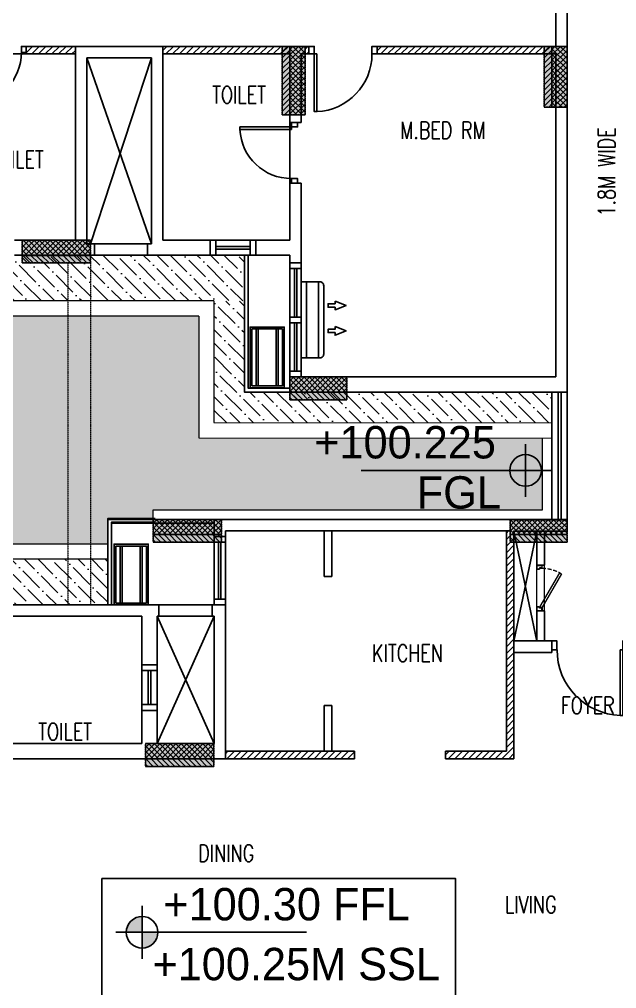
# Model space of a CAD drawing. Header units: millimetres. Extents: x 7964926 to 16080295, y -6277184 to -2986664.
# Drawn here: x 8067249 to 8075113, y -3132235 to -3119480 of the extents above; entities that cross this region are included whole.
import ezdxf

# ---------------------------------------------------------------- set-up
doc = ezdxf.new("R2010")
doc.units = ezdxf.units.MM
doc.header["$LTSCALE"] = 2000
doc.header["$MEASUREMENT"] = 0
for name, pattern in [('ACAD_ISO04W100', [30, 24, -3, 0, -3]), ('DASHED2', [0.375, 0.25, -0.125]), ('HIDDEN', [0.375, 0.25, -0.125])]:
    doc.linetypes.add(name, pattern=pattern)
for name, color, linetype in [('a-ac ledge', 8, 'Continuous'), ('a-AC units', 7, 'Continuous'), ('a-col', 8, 'DASHED2'), ('a-cutout', 8, 'Continuous'), ('a-door', 8, 'Continuous'), ('a-ele 1', 8, 'Continuous'), ('a-hat col', 252, 'Continuous'), ('a-hatch con 1', 253, 'Continuous'), ('a-hatch wall', 8, 'Continuous'), ('a-text m', 8, 'Continuous'), ('a-tile drop', 1, 'Continuous'), ('a-wall', 8, 'Continuous'), ('a-window', 8, 'Continuous'), ('L - block columns', 20, 'ACAD_ISO04W100'), ('L-FL', 7, 'Continuous')]:
    doc.layers.add(name, color=color, linetype=linetype)
for name, color, linetype, lineweight in [('a-shaft door', 1, 'Continuous', 5), ('L - paving', 9, 'Continuous', 5), ('L-ELE 1', 24, 'Continuous', 20), ('L-ELE 2', 30, 'Continuous', 15), ('L-SHRUBS', 96, 'Continuous', 18), ('STR-Column', 250, 'Continuous', 15), ('STR-Column Hatch', 250, 'Continuous', 15), ('STR-Podium Beam', 8, 'Continuous', 15)]:
    doc.layers.add(name, color=color, linetype=linetype, lineweight=lineweight)
doc.styles.add('a-100 txt m', font='romans.shx', dxfattribs={"width": 0.75, "height": 300})
doc.styles.add('Century Gothic', font='GOTHIC.TTF')
doc.styles.get("Standard").update_dxf_attribs({"font": 'romans.shx', "width": 0.75})
pattern_1 = [(45, (1424320.437, 166168.526), (-44.1941738, 44.1941738), [])]
pattern_2 = [(45, (5559526.44, -3617673.786), (-35.3553391, 35.3553391), []), (135, (5559526.44, -3617673.786), (-35.3553391, -35.3553391), [])]
pattern_3 = [(45, (5562976.44, -3617673.786), (-35.3553391, 35.3553391), []), (135, (5562976.44, -3617673.786), (-35.3553391, -35.3553391), [])]
pattern_4 = [(315, (7572072.237, -617725.35), (35.3553391, 35.3553391), []), (45, (7572072.237, -617725.35), (-35.3553391, 35.3553391), [])]
pattern_5 = [(315, (7570347.237, -611100.35), (35.3553391, 35.3553391), []), (45, (7570347.237, -611100.35), (-35.3553391, 35.3553391), [])]
pattern_6 = [(315, (7573972.237, -612900.35), (35.3553391, 35.3553391), []), (45, (7573972.237, -612900.35), (-35.3553391, 35.3553391), [])]
pattern_7 = [(315, (7572172.237, -614775.35), (35.3553391, 35.3553391), []), (45, (7572172.237, -614775.35), (-35.3553391, 35.3553391), [])]
pattern_8 = [(315, (7576622.237, -614775.35), (35.3553391, 35.3553391), []), (45, (7576622.237, -614775.35), (-35.3553391, 35.3553391), [])]
pattern_9 = [(315, (7680202.186, -631837.335), (35.3553391, 35.3553391), [])]
pattern_10 = [(315, (7680302.187, -628887.335), (35.3553391, 35.3553391), [])]
pattern_11 = [(315, (7684752.187, -628887.335), (35.3553391, 35.3553391), [])]
pattern_12 = [(315, (7682102.187, -627012.335), (35.3553391, 35.3553391), [])]
pattern_13 = [(315, (7678477.187, -625212.335), (35.3553391, 35.3553391), [])]
pattern_14 = [(45, (5573338.427, -3509543.836), (-35.3553391, 35.3553391), [])]
pattern_15 = [(45, (5576788.427, -3509543.836), (-35.3553391, 35.3553391), [])]

# ---------------------------------------------------------------- blocks, each defined once
blk = doc.blocks.new('basement - column')
at = {"layer": 'a-hat col'}
h = blk.add_hatch(color=256, dxfattribs=at)
h.dxf.hatch_style = 1
h.paths.add_polyline_path([(82925, -33774), (82625, -33774), (82625, -34674), (82925, -34674)])
h = blk.add_hatch(color=256, dxfattribs=at)
h.dxf.hatch_style = 1
h.paths.add_polyline_path([(86375, -33774), (86075, -33774), (86075, -34574), (86375, -34574)])
h = blk.add_hatch(color=256, dxfattribs=at)
h.dxf.hatch_style = 1
h.paths.add_polyline_path([(80100, -36324), (79200, -36324), (79200, -36624), (80100, -36624)])
h = blk.add_hatch(color=256, dxfattribs=at)
h.dxf.hatch_style = 1
h.paths.add_polyline_path([(83475, -38124), (82725, -38124), (82725, -38424), (83475, -38424)])
h = blk.add_hatch(color=256, dxfattribs=at)
h.dxf.hatch_style = 1
h.paths.add_polyline_path([(81825, -39999), (80925, -39999), (80925, -40299), (81825, -40299)])
h = blk.add_hatch(color=256, dxfattribs=at)
h.dxf.hatch_style = 1
h.paths.add_polyline_path([(86375, -39999), (85625, -39999), (85625, -40299), (86375, -40299)])
h = blk.add_hatch(color=256, dxfattribs=at)
h.dxf.hatch_style = 1
h.paths.add_polyline_path([(80825, -43249), (81725, -43249), (81725, -42949), (80825, -42949)])
at = {"layer": 'a-col', "linetype": 'DASHED2', "ltscale": 0.001}
for points in [[(82625, -34674), (82925, -34674), (82925, -33774), (82625, -33774)], [(86075, -34574), (86375, -34574), (86375, -33774), (86075, -33774)], [(79200, -36324), (79200, -36624), (80100, -36624), (80100, -36324)], [(82725, -38124), (82725, -38424), (83475, -38424), (83475, -38124)], [(80925, -39999), (80925, -40299), (81825, -40299), (81825, -39999)], [(85625, -39999), (85625, -40299), (86375, -40299), (86375, -39999)], [(80825, -43249), (81725, -43249), (81725, -42949), (80825, -42949)]]:
    blk.add_lwpolyline(points, close=True, dxfattribs=at)
blk = doc.blocks.new('*U162')
blk.add_line((1027, 0), (1027, 0))
for points in [[(0, 126), (73, 126), (73, 0), (0, 0)], [(1100, 0), (1027, 0), (1027, 126), (1100, 126)]]:
    blk.add_lwpolyline(points)
blk.add_lwpolyline([(110, 0), (110, -953), (73, -953), (73, 0)], close=True)
blk.add_arc((73, 0), 953, 272.2042, 0)
blk = doc.blocks.new('*U161')
blk.add_line((70, 0), (70, 0))
blk.add_lwpolyline([(795, 100), (795, 859), (830, 859), (830, 100)], close=True)
for points in [[(0, 100), (70, 100), (70, 0), (0, 0)], [(900, 0), (830, 0), (830, 100), (900, 100)]]:
    blk.add_lwpolyline(points)
blk.add_arc((830, 100), 760, 92.6396, 180)
blk = doc.blocks.new('*U160')
for points in [[(0, 80), (60, 80), (60, 0), (0, 0)], [(800, 80), (740, 80), (740, 0), (800, 0)]]:
    blk.add_lwpolyline(points)
blk.add_lwpolyline([(95, 0), (95, -679), (60, -679), (60, 0)], close=True)
blk.add_arc((57, 2), 683, 273.153, 359.7973)
blk = doc.blocks.new('AC ODU')
at = {"color": 8}
for p, q in [((420369, 284087), (421119, 284087)), ((420369, 284062), (421119, 284062)), ((420369, 283822), (421119, 283822)), ((420369, 283797), (421119, 283797))]:
    blk.add_line(p, q, dxfattribs=at)
for points in [[(420344, 284167), (421144, 284167), (421144, 283717), (420344, 283717)], [(420369, 284142), (421119, 284142), (421119, 283742), (420369, 283742)]]:
    blk.add_lwpolyline(points, close=True, dxfattribs=at)
blk = doc.blocks.new('AC IDU')
at = {"color": 8}
for p, q in [((419493, 283872), (419493, 284872)), ((419651, 283872), (419651, 284872))]:
    blk.add_line(p, q, dxfattribs=at)
blk.add_lwpolyline([(419423, 284872), (419668, 284872, -0.414214), (419718, 284822), (419718, 283922, -0.414214), (419668, 283872), (419423, 283872)], format="xyb", close=True, dxfattribs=at)
at = {"color": 252}
for points in [[(419867, 284460), (420012, 284516), (419867, 284573), (419867, 284539), (419776, 284539), (419776, 284494), (419867, 284494)], [(419867, 284126), (420012, 284183), (419867, 284239), (419867, 284205), (419776, 284205), (419776, 284160), (419867, 284160)]]:
    blk.add_lwpolyline(points, close=True, dxfattribs=at)
blk = doc.blocks.new('Shaft D-600')
at = {"layer": 'a-shaft door', "color": 252, "ltscale": 0.1}
for p, q in [((185920, -26068), (185920, -26038)), ((186520, -26068), (186520, -26038)), ((186520, -26068), (186520, -26038))]:
    blk.add_line(p, q, dxfattribs=at)
blk.add_lwpolyline([(186409, -25812), (185962, -26070), (185976, -26094), (186422, -25836), (186409, -25812)], dxfattribs=at)
at = {"layer": 'a-shaft door', "color": 252}
for points in [[(185920, -26138), (185974, -26138), (185974, -26100), (185958, -26100), (185958, -26068), (185920, -26068), (185920, -26068), (185920, -26068)], [(185922, -26136), (185922, -26070), (185922, -26070), (185922, -26070), (185956, -26070), (185956, -26102), (185972, -26102), (185972, -26136)], [(186520, -26138), (186467, -26138), (186467, -26100), (186483, -26100), (186483, -26068), (186520, -26068), (186520, -26068), (186520, -26068)], [(186519, -26136), (186519, -26070), (186519, -26070), (186519, -26070), (186485, -26070), (186485, -26102), (186469, -26102), (186469, -26136)]]:
    blk.add_lwpolyline(points, close=True, dxfattribs=at)
at = {"layer": 'a-shaft door', "color": 252, "linetype": 'HIDDEN', "ltscale": 0.1}
blk.add_arc((185951, -26083), 532, 1.566, 27.6813, dxfattribs=at)
blk = doc.blocks.new('2.5BHK-STAIR CORE')
at = {"layer": 'a-cutout', "linetype": 'HIDDEN', "ltscale": 1000}
for p, q in [((-5550, -18450), (-5250, -17000)), ((-5550, -17000), (-5250, -18450))]:
    blk.add_line(p, q, dxfattribs=at)
at = {"layer": 'a-door'}
for p, q in [((-5250, -17450), (-5250, -17000)), ((-5150, -17450), (-5150, -17000)), ((-5150, -17450), (-5250, -17450)), ((-5250, -18450), (-5250, -18050)), ((-5150, -18050), (-5250, -18050)), ((-5150, -18450), (-5150, -18050))]:
    blk.add_line(p, q, dxfattribs=at)
at = {"layer": 'a-shaft door', "color": 8}
for p, q in [((-5250, -18050), (-5250, -17450)), ((-5150, -18050), (-5150, -17450))]:
    blk.add_line(p, q, dxfattribs=at)
at = {"layer": 'a-wall'}
for p, q in [((-5550, -16850), (-4850, -16850)), ((-4850, -16850), (-4850, -17000)), ((-4850, -17000), (-5550, -17000))]:
    blk.add_line(p, q, dxfattribs=at)
at = {"layer": 'a-window'}
for p, q in [((-5050, -15175), (-5050, -16850)), ((-4970, -15175), (-4970, -16850)), ((-4930, -15175), (-4930, -16850)), ((-4850, -15175), (-4850, -16850))]:
    blk.add_line(p, q, dxfattribs=at)
at = {"layer": 'a-shaft door', "linetype": 'Continuous', "xscale": -1, "rotation": 270}
blk.add_blockref('Shaft D-600', (20888, -203970), dxfattribs=at)
blk = doc.blocks.new('block 2')
at = {"layer": 'a-hatch wall'}
h = blk.add_hatch(dxfattribs=at)
h.set_pattern_fill('ANSI31', color=256, scale=500)
h.set_pattern_definition(pattern_1)
h.paths.add_polyline_path([(8145569, -2883180), (8144919, -2883180), (8144919, -2883280), (8145569, -2883280)])
h = blk.add_hatch(dxfattribs=at)
h.set_pattern_fill('ANSI31', color=256, scale=500)
h.set_pattern_definition(pattern_1)
h.paths.add_polyline_path([(8148394, -2883180), (8146719, -2883180), (8146719, -2883280), (8148394, -2883280)])
h = blk.add_hatch(dxfattribs=at)
h.set_pattern_fill('ANSI31', color=256, scale=500)
h.set_pattern_definition(pattern_1)
h.paths.add_polyline_path([(8148644, -2883180), (8148594, -2883180), (8148594, -2883280), (8148644, -2883280)])
h = blk.add_hatch(dxfattribs=at)
h.set_pattern_fill('ANSI31', color=256, scale=500)
h.set_pattern_definition(pattern_1)
h.paths.add_polyline_path([(8151844, -2883180), (8149544, -2883180), (8149544, -2883280), (8151844, -2883280)])
h = blk.add_hatch(dxfattribs=at)
h.set_pattern_fill('ANSI31', color=256, scale=500)
h.set_pattern_definition(pattern_1)
h.paths.add_polyline_path([(8151344, -2891005), (8151344, -2889605), (8151294, -2889605), (8151294, -2889555), (8151244, -2889555), (8151244, -2892455), (8150644, -2892455), (8150444, -2892455), (8150444, -2892555), (8151344, -2892555)])
h = blk.add_hatch(dxfattribs=at)
h.set_pattern_fill('ANSI31', color=256, scale=500)
h.set_pattern_definition(pattern_1)
h.paths.add_polyline_path([(8149244, -2892455), (8147544, -2892455), (8147544, -2892555), (8149244, -2892555)])
at = {"layer": 'a-ac ledge'}
for p, q in [((8147394, -2889405), (8145994, -2889405)), ((8145994, -2889405), (8145994, -2890530)), ((8147394, -2889455), (8146044, -2889455)), ((8146044, -2889455), (8146044, -2890530))]:
    blk.add_line(p, q, dxfattribs=at)
for points in [[(8148394, -2887730), (8147794, -2887730), (8147794, -2885930)], [(8148394, -2887680), (8147844, -2887680), (8147844, -2885930)]]:
    blk.add_lwpolyline(points, dxfattribs=at)
at = {"layer": 'a-cutout', "linetype": 'HIDDEN', "ltscale": 1000}
for p, q in [((8145719, -2883330), (8146569, -2885780)), ((8145769, -2885780), (8146569, -2883330)), ((8147394, -2890680), (8146644, -2892355)), ((8147394, -2892355), (8146644, -2890680))]:
    blk.add_line(p, q, dxfattribs=at)
at = {"layer": 'a-door'}
for p, q in [((8147369, -2890530), (8146669, -2890530)), ((8147369, -2890680), (8146669, -2890680))]:
    blk.add_line(p, q, dxfattribs=at)
at = {"layer": 'a-ele 1'}
for p, q in [((8146519, -2885780), (8145819, -2885780)), ((8146519, -2885930), (8145819, -2885930)), ((8148844, -2889555), (8148844, -2890155)), ((8148944, -2889555), (8148944, -2890155)), ((8148944, -2890155), (8148844, -2890155)), ((8148944, -2891855), (8148844, -2891855)), ((8148844, -2891855), (8148844, -2892455)), ((8148944, -2891855), (8148944, -2892455))]:
    blk.add_line(p, q, dxfattribs=at)
at = {"layer": 'a-tile drop', "color": 8}
for p, q in [((8144919, -2883280), (8144119, -2883280)), ((8148394, -2884980), (8148394, -2884180))]:
    blk.add_line(p, q, dxfattribs=at)
at = {"layer": 'a-wall'}
for p, q in [((8151894, -2881330), (8151894, -2883180)), ((8152044, -2881330), (8152044, -2887730)), ((8144919, -2883180), (8144919, -2883280)), ((8148644, -2883180), (8144919, -2883180)), ((8145569, -2883180), (8145569, -2885730)), ((8146719, -2883180), (8146719, -2885730)), ((8148644, -2883180), (8148644, -2883280)), ((8149544, -2883180), (8149544, -2883280)), ((8151894, -2883180), (8149544, -2883180)), ((8145569, -2883280), (8144919, -2883280)), ((8148394, -2883280), (8146719, -2883280)), ((8148394, -2883280), (8148394, -2884180)), ((8148544, -2883280), (8148544, -2884180)), ((8148644, -2883280), (8148544, -2883280)), ((8151894, -2883280), (8149544, -2883280)), ((8151894, -2883280), (8151894, -2887530)), ((8145719, -2883330), (8145719, -2885780)), ((8146569, -2883330), (8145719, -2883330)), ((8146569, -2883330), (8146569, -2885780)), ((8148544, -2884180), (8148394, -2884180)), ((8148394, -2884980), (8148394, -2885730)), ((8148544, -2884980), (8148394, -2884980)), ((8148544, -2884980), (8148544, -2886030)), ((8145569, -2885730), (8144769, -2885730)), ((8147344, -2885730), (8146719, -2885730)), ((8147344, -2885930), (8147344, -2885730)), ((8148394, -2885730), (8147944, -2885730)), ((8147944, -2885930), (8147944, -2885730)), ((8145719, -2885780), (8145819, -2885780)), ((8145819, -2885780), (8145819, -2885930)), ((8146519, -2885930), (8146519, -2885780)), ((8146519, -2885780), (8146569, -2885780)), ((8145819, -2885930), (8144769, -2885930)), ((8147344, -2885930), (8146519, -2885930)), ((8148394, -2885930), (8147944, -2885930)), ((8148394, -2885930), (8148394, -2886030)), ((8148544, -2886030), (8148394, -2886030)), ((8148394, -2887530), (8148394, -2887730)), ((8151894, -2887530), (8148394, -2887530)), ((8152044, -2887730), (8148394, -2887730)), ((8147394, -2889405), (8147394, -2889630)), ((8151344, -2889405), (8147394, -2889405)), ((8151294, -2889555), (8147544, -2889555)), ((8147544, -2889555), (8147544, -2889555)), ((8147544, -2889630), (8147544, -2889555)), ((8151244, -2889555), (8151244, -2892455)), ((8151344, -2889555), (8151344, -2891005)), ((8147394, -2889630), (8147544, -2889630)), ((8140394, -2890530), (8146669, -2890530)), ((8146669, -2890530), (8146669, -2890680)), ((8147544, -2890530), (8147369, -2890530)), ((8147369, -2890530), (8147369, -2890680)), ((8147544, -2890530), (8147544, -2892555)), ((8140544, -2890680), (8146444, -2890680)), ((8146444, -2890680), (8146444, -2891318)), ((8146644, -2890680), (8146644, -2891318)), ((8146644, -2890680), (8146644, -2890680)), ((8146669, -2890680), (8146644, -2890680)), ((8147369, -2890680), (8147394, -2890680)), ((8147394, -2890680), (8147394, -2892355)), ((8151844, -2891005), (8151344, -2891005)), ((8151344, -2891005), (8151344, -2892555)), ((8151844, -2891005), (8151844, -2891155)), ((8151844, -2891155), (8151344, -2891155)), ((8146444, -2891318), (8146644, -2891318)), ((8146444, -2891918), (8146444, -2892355)), ((8146444, -2891918), (8146644, -2891918)), ((8146644, -2891918), (8146644, -2892355)), ((8143994, -2892355), (8146444, -2892355)), ((8146644, -2892355), (8147394, -2892355)), ((8149244, -2892455), (8147544, -2892455)), ((8149244, -2892455), (8149244, -2892555)), ((8151244, -2892455), (8150444, -2892455)), ((8150444, -2892455), (8150444, -2892555)), ((8149244, -2892555), (8144669, -2892555)), ((8151344, -2892555), (8150444, -2892555))]:
    blk.add_line(p, q, dxfattribs=at)
at = {"layer": 'a-window'}
for p, q in [((8147344, -2885730), (8147944, -2885730)), ((8147419, -2885930), (8147419, -2885730)), ((8147869, -2885930), (8147869, -2885730)), ((8147419, -2885813), (8147869, -2885813)), ((8147419, -2885848), (8147869, -2885848)), ((8147344, -2885930), (8147944, -2885930)), ((8148394, -2886105), (8148394, -2887455)), ((8148454, -2886105), (8148454, -2886743)), ((8148484, -2886105), (8148484, -2886743)), ((8148544, -2887455), (8148544, -2886105)), ((8148544, -2886743), (8148394, -2886743)), ((8148544, -2886818), (8148394, -2886818)), ((8148454, -2886818), (8148454, -2887455)), ((8148484, -2886818), (8148484, -2887455)), ((8147394, -2889630), (8147394, -2890530)), ((8147544, -2889630), (8147544, -2890530)), ((8147454, -2889705), (8147454, -2890455)), ((8147484, -2889705), (8147484, -2890455)), ((8146444, -2891918), (8146444, -2891318)), ((8146644, -2891918), (8146644, -2891318)), ((8146444, -2891393), (8146644, -2891393)), ((8146526, -2891843), (8146526, -2891393)), ((8146561, -2891843), (8146561, -2891393)), ((8146444, -2891843), (8146644, -2891843))]:
    blk.add_line(p, q, dxfattribs=at)
for points in [[(8148394, -2886030), (8148394, -2886105), (8148544, -2886105), (8148544, -2886030)], [(8148394, -2887530), (8148394, -2887455), (8148544, -2887455), (8148544, -2887530)], [(8147544, -2889630), (8147544, -2889705), (8147394, -2889705), (8147394, -2889630)], [(8147544, -2890505), (8147544, -2890455), (8147394, -2890455), (8147394, -2890505)]]:
    blk.add_lwpolyline(points, dxfattribs=at)
at = {"linetype": 'HIDDEN', "ltscale": 2000}
blk.add_blockref('2.5BHK-STAIR CORE', (8156894, -2872559), dxfattribs=at)
at = {"layer": 'a-AC units', "xscale": -1, "rotation": 180}
blk.add_blockref('AC IDU', (7729121, -2602408), dxfattribs=at)
at = {"layer": 'a-AC units', "rotation": 90}
for p in [(8432036, -3308018), (8430245, -3310875)]:
    blk.add_blockref('AC ODU', p, dxfattribs=at)
at = {"layer": 'a-door'}
blk.add_blockref('*U160', (8144119, -2883260), dxfattribs=at)
for name, p, rotation in [('*U161', (8149544, -2883180), 180), ('*U160', (8148414, -2884180), 270)]:
    blk.add_blockref(name, p, dxfattribs=dict(at, rotation=rotation))
at = {"layer": 'a-door', "extrusion": (0, 0, -1), "xscale": 0.9090909090908456, "yscale": 0.9090909090908456, "zscale": -0.9090909090908456, "rotation": 359.9999430927095}
blk.add_blockref('*U162', (-8152844, -2891120), dxfattribs=at)
blk = doc.blocks.new('finish lvl')
h = blk.add_hatch(color=256)
edge = h.paths.add_edge_path()
edge.add_ellipse((0.0378, 0.003), major_axis=(-0.0305, 0.0305), ratio=1, start_angle=-45, end_angle=45)
edge.add_line((-0.0053, 0.003), (0.0378, 0.003))
edge.add_line((0.0378, 0.003), (0.0378, 0.0461))
edge = h.paths.add_edge_path()
edge.add_ellipse((0.0378, 0.003), major_axis=(-0.0305, 0.0305), ratio=1, start_angle=135, end_angle=225)
edge.add_line((0.0809, 0.003), (0.0378, 0.003))
edge.add_line((0.0378, 0.003), (0.0378, -0.0401))
for p, q in [((0.0378, 0.0748), (0.0378, -0.0688)), ((-0.034, 0.003), (0.4857, 0.003))]:
    blk.add_line(p, q)
blk.add_ellipse((0.0378, 0.003), major_axis=(-0.0305, 0.0305), ratio=1, start_param=1.570796326794534, end_param=7.85398163397412)
at = {"layer": 'L-FL'}
for tag, p in [('%%P0.00', (0.1256, 0.0357)), ('FIN.LVL.', (0.1075, -0.103))]:
    blk.add_attdef(tag, p, '', height=0.08, dxfattribs=at)

msp = doc.modelspace()

# ---------------------------------------------------------------- hatches: boundary and pattern name
at = {"layer": 'L - paving'}
h = msp.add_hatch(dxfattribs=at)
h.set_pattern_fill('ANSI36', color=256, scale=1000, angle=90)
h.set_pattern_definition([(135, (-1704.11, 200), (-243.067956, 66.2912607), [312.5, -62.5, 0, -62.5])])
h.paths.add_polyline_path([(8070211.3, -3122585), (8066481.9, -3122585), (8066481.9, -3122585), (8065581.9, -3122585), (8063286.3, -3122585), (8063082, -3122585), (8062236.3, -3122585), (8062032.5, -3122585), (8061892, -3122585), (8061858.8, -3122585), (8061829.9, -3122585), (8061836.3, -3122585), (8061836.3, -3122885), (8061836.3, -3123185), (8070211.3, -3123185)])
h = msp.add_hatch(dxfattribs=at)
h.set_pattern_fill('ANSI36', color=256, scale=1000, angle=90)
h.set_pattern_definition([(135, (10750.13, -10004.16), (-243.067956, 66.2912607), [312.5, -62.5, 0, -62.5])])
h.paths.add_polyline_path([(8069811.3, -3124784.6), (8074241.4, -3124789.1), (8074262.5, -3124788.3), (8074261.3, -3124389.1), (8070211.3, -3124389.1), (8070211.3, -3123187.4), (8069811.3, -3123185)])
h = msp.add_hatch(dxfattribs=at)
h.set_pattern_fill('ANSI36', color=256, scale=1000, angle=90)
h.set_pattern_definition([(135, (0.13, -1e-05), (-243.067956, 66.2912607), [312.5, -62.5, 0, -62.5])])
h.paths.add_polyline_path([(8068411.3, -3126585), (8061836.3, -3126585), (8061836.3, -3127185), (8062511.3, -3127185), (8068411.3, -3127185)])
at = {"layer": 'L-SHRUBS'}
h = msp.add_hatch(dxfattribs=at)
h.set_pattern_fill('GRASS', color=256, scale=200)
h.paths.add_polyline_path([(8074136.1, -3125935), (8074137, -3124989), (8069611.3, -3124984.3), (8069611.3, -3123385), (8061986.3, -3123385), (8061986.3, -3126385), (8068411.3, -3126385), (8068411.3, -3126060), (8069011.1, -3126060), (8069011.1, -3125935)])
h.paths.add_polyline_path([(8065622.8, -3125386.7), (8064822.8, -3125386.7), (8064822.8, -3124586.7), (8065622.8, -3124586.7)], flags=16)
at = {"layer": 'STR-Column Hatch'}
h = msp.add_hatch(dxfattribs=at)
h.set_pattern_fill('ANSI31', color=250, scale=400)
h.set_pattern_definition(pattern_14)
h.paths.add_polyline_path([(8070711.1, -3120735), (8070811.1, -3120735), (8070811.1, -3119835), (8070711.1, -3119835)])
h = msp.add_hatch(dxfattribs=at)
h.set_pattern_fill('ANSI31', color=250, scale=400)
h.set_pattern_definition(pattern_14)
h.paths.add_polyline_path([(8070711.1, -3120735), (8070811.1, -3120735), (8070811.1, -3119835), (8070711.1, -3119835)])
h = msp.add_hatch(dxfattribs=at)
h.set_pattern_fill('ANSI37', color=250, scale=400)
h.set_pattern_definition(pattern_2)
h.paths.add_polyline_path([(8070811.1, -3120735), (8071011.1, -3120735), (8071011.1, -3119835), (8070811.1, -3119835)])
h = msp.add_hatch(dxfattribs=at)
h.set_pattern_fill('ANSI37', color=250, scale=400)
h.set_pattern_definition(pattern_2)
h.paths.add_polyline_path([(8070811.1, -3120735), (8071011.1, -3120735), (8071011.1, -3119835), (8070811.1, -3119835)])
h = msp.add_hatch(dxfattribs=at)
h.set_pattern_fill('ANSI37', color=250, scale=400)
h.set_pattern_definition(pattern_2)
h.paths.add_polyline_path([(8070811.1, -3120735), (8071011.1, -3120735), (8071011.1, -3119835), (8070811.1, -3119835)])
h = msp.add_hatch(dxfattribs=at)
h.set_pattern_fill('ANSI37', color=250, scale=400)
h.set_pattern_definition(pattern_2)
h.paths.add_polyline_path([(8070811.1, -3120735), (8071011.1, -3120735), (8071011.1, -3119835), (8070811.1, -3119835)])
h = msp.add_hatch(dxfattribs=at)
h.set_pattern_fill('ANSI31', color=250, scale=400)
h.set_pattern_definition(pattern_15)
h.paths.add_polyline_path([(8074161.1, -3120635), (8074261.1, -3120635), (8074261.1, -3119835), (8074161.1, -3119835)])
h = msp.add_hatch(dxfattribs=at)
h.set_pattern_fill('ANSI31', color=250, scale=400)
h.set_pattern_definition(pattern_15)
h.paths.add_polyline_path([(8074161.1, -3120635), (8074261.1, -3120635), (8074261.1, -3119835), (8074161.1, -3119835)])
h = msp.add_hatch(dxfattribs=at)
h.set_pattern_fill('ANSI37', color=250, scale=400)
h.set_pattern_definition(pattern_3)
h.paths.add_polyline_path([(8074261.1, -3120635), (8074461.1, -3120635), (8074461.1, -3119835), (8074261.1, -3119835)])
h = msp.add_hatch(dxfattribs=at)
h.set_pattern_fill('ANSI37', color=250, scale=400)
h.set_pattern_definition(pattern_3)
h.paths.add_polyline_path([(8074261.1, -3120635), (8074461.1, -3120635), (8074461.1, -3119835), (8074261.1, -3119835)])
h = msp.add_hatch(dxfattribs=at)
h.set_pattern_fill('ANSI37', color=250, scale=400)
h.set_pattern_definition(pattern_3)
h.paths.add_polyline_path([(8074261.1, -3120635), (8074461.1, -3120635), (8074461.1, -3119835), (8074261.1, -3119835)])
h = msp.add_hatch(dxfattribs=at)
h.set_pattern_fill('ANSI37', color=250, scale=400)
h.set_pattern_definition(pattern_3)
h.paths.add_polyline_path([(8074261.1, -3120635), (8074461.1, -3120635), (8074461.1, -3119835), (8074261.1, -3119835)])
h = msp.add_hatch(dxfattribs=at)
h.set_pattern_fill('ANSI37', color=250, scale=400, angle=-90)
h.set_pattern_definition(pattern_5)
h.paths.add_polyline_path([(8067286.1, -3122385), (8067286.1, -3122585), (8068186.1, -3122585), (8068186.1, -3122385)])
h = msp.add_hatch(dxfattribs=at)
h.set_pattern_fill('ANSI37', color=250, scale=400, angle=-90)
h.set_pattern_definition(pattern_5)
h.paths.add_polyline_path([(8067286.1, -3122385), (8067286.1, -3122585), (8068186.1, -3122585), (8068186.1, -3122385)])
h = msp.add_hatch(dxfattribs=at)
h.set_pattern_fill('ANSI37', color=250, scale=400, angle=-90)
h.set_pattern_definition(pattern_5)
h.paths.add_polyline_path([(8067286.1, -3122385), (8067286.1, -3122585), (8068186.1, -3122585), (8068186.1, -3122385)])
h = msp.add_hatch(dxfattribs=at)
h.set_pattern_fill('ANSI37', color=250, scale=400, angle=-90)
h.set_pattern_definition(pattern_5)
h.paths.add_polyline_path([(8067286.1, -3122385), (8067286.1, -3122585), (8068186.1, -3122585), (8068186.1, -3122385)])
h = msp.add_hatch(dxfattribs=at)
h.set_pattern_fill('ANSI31', color=250, scale=400, angle=-90)
h.set_pattern_definition(pattern_13)
h.paths.add_polyline_path([(8067286.1, -3122585), (8067286.1, -3122685), (8068186.1, -3122685), (8068186.1, -3122585)])
h = msp.add_hatch(dxfattribs=at)
h.set_pattern_fill('ANSI31', color=250, scale=400, angle=-90)
h.set_pattern_definition(pattern_13)
h.paths.add_polyline_path([(8067286.1, -3122585), (8067286.1, -3122685), (8068186.1, -3122685), (8068186.1, -3122585)])
h = msp.add_hatch(dxfattribs=at)
h.set_pattern_fill('ANSI37', color=250, scale=400, angle=-90)
h.set_pattern_definition(pattern_6)
h.paths.add_polyline_path([(8070811.1, -3124185), (8070811.1, -3124385), (8071561.1, -3124385), (8071561.1, -3124185)])
h = msp.add_hatch(dxfattribs=at)
h.set_pattern_fill('ANSI37', color=250, scale=400, angle=-90)
h.set_pattern_definition(pattern_6)
h.paths.add_polyline_path([(8070811.1, -3124185), (8070811.1, -3124385), (8071561.1, -3124385), (8071561.1, -3124185)])
h = msp.add_hatch(dxfattribs=at)
h.set_pattern_fill('ANSI37', color=250, scale=400, angle=-90)
h.set_pattern_definition(pattern_6)
h.paths.add_polyline_path([(8070811.1, -3124185), (8070811.1, -3124385), (8071561.1, -3124385), (8071561.1, -3124185)])
h = msp.add_hatch(dxfattribs=at)
h.set_pattern_fill('ANSI37', color=250, scale=400, angle=-90)
h.set_pattern_definition(pattern_6)
h.paths.add_polyline_path([(8070811.1, -3124185), (8070811.1, -3124385), (8071561.1, -3124385), (8071561.1, -3124185)])
h = msp.add_hatch(dxfattribs=at)
h.set_pattern_fill('ANSI31', color=250, scale=400, angle=-90)
h.set_pattern_definition(pattern_12)
h.paths.add_polyline_path([(8070811.1, -3124385), (8070811.1, -3124485), (8071561.1, -3124485), (8071561.1, -3124385)])
h = msp.add_hatch(dxfattribs=at)
h.set_pattern_fill('ANSI31', color=250, scale=400, angle=-90)
h.set_pattern_definition(pattern_12)
h.paths.add_polyline_path([(8070811.1, -3124385), (8070811.1, -3124485), (8071561.1, -3124485), (8071561.1, -3124385)])
h = msp.add_hatch(dxfattribs=at)
h.set_pattern_fill('ANSI37', color=250, scale=400, angle=-90)
h.set_pattern_definition(pattern_7)
h.paths.add_polyline_path([(8069011.1, -3126060), (8069011.1, -3126260), (8069911.1, -3126260), (8069911.1, -3126060)])
h = msp.add_hatch(dxfattribs=at)
h.set_pattern_fill('ANSI37', color=250, scale=400, angle=-90)
h.set_pattern_definition(pattern_7)
h.paths.add_polyline_path([(8069011.1, -3126060), (8069011.1, -3126260), (8069911.1, -3126260), (8069911.1, -3126060)])
h = msp.add_hatch(dxfattribs=at)
h.set_pattern_fill('ANSI37', color=250, scale=400, angle=-90)
h.set_pattern_definition(pattern_7)
h.paths.add_polyline_path([(8069011.1, -3126060), (8069011.1, -3126260), (8069911.1, -3126260), (8069911.1, -3126060)])
h = msp.add_hatch(dxfattribs=at)
h.set_pattern_fill('ANSI37', color=250, scale=400, angle=-90)
h.set_pattern_definition(pattern_7)
h.paths.add_polyline_path([(8069011.1, -3126060), (8069011.1, -3126260), (8069911.1, -3126260), (8069911.1, -3126060)])
h = msp.add_hatch(dxfattribs=at)
h.set_pattern_fill('ANSI37', color=250, scale=400, angle=-90)
h.set_pattern_definition(pattern_8)
h.paths.add_polyline_path([(8073711.1, -3126060), (8073711.1, -3126260), (8074461.1, -3126260), (8074461.1, -3126060)])
h = msp.add_hatch(dxfattribs=at)
h.set_pattern_fill('ANSI37', color=250, scale=400, angle=-90)
h.set_pattern_definition(pattern_8)
h.paths.add_polyline_path([(8073711.1, -3126060), (8073711.1, -3126260), (8074461.1, -3126260), (8074461.1, -3126060)])
h = msp.add_hatch(dxfattribs=at)
h.set_pattern_fill('ANSI37', color=250, scale=400, angle=-90)
h.set_pattern_definition(pattern_8)
h.paths.add_polyline_path([(8073711.1, -3126060), (8073711.1, -3126260), (8074461.1, -3126260), (8074461.1, -3126060)])
h = msp.add_hatch(dxfattribs=at)
h.set_pattern_fill('ANSI37', color=250, scale=400, angle=-90)
h.set_pattern_definition(pattern_8)
h.paths.add_polyline_path([(8073711.1, -3126060), (8073711.1, -3126260), (8074461.1, -3126260), (8074461.1, -3126060)])
h = msp.add_hatch(dxfattribs=at)
h.set_pattern_fill('ANSI31', color=250, scale=400, angle=-90)
h.set_pattern_definition(pattern_10)
h.paths.add_polyline_path([(8069011.1, -3126260), (8069011.1, -3126360), (8069911.1, -3126360), (8069911.1, -3126260)])
h = msp.add_hatch(dxfattribs=at)
h.set_pattern_fill('ANSI31', color=250, scale=400, angle=-90)
h.set_pattern_definition(pattern_10)
h.paths.add_polyline_path([(8069011.1, -3126260), (8069011.1, -3126360), (8069911.1, -3126360), (8069911.1, -3126260)])
h = msp.add_hatch(dxfattribs=at)
h.set_pattern_fill('ANSI31', color=250, scale=400, angle=-90)
h.set_pattern_definition(pattern_11)
h.paths.add_polyline_path([(8073711.1, -3126260), (8073711.1, -3126360), (8074461.1, -3126360), (8074461.1, -3126260)])
h = msp.add_hatch(dxfattribs=at)
h.set_pattern_fill('ANSI31', color=250, scale=400, angle=-90)
h.set_pattern_definition(pattern_11)
h.paths.add_polyline_path([(8073711.1, -3126260), (8073711.1, -3126360), (8074461.1, -3126360), (8074461.1, -3126260)])
h = msp.add_hatch(dxfattribs=at)
h.set_pattern_fill('ANSI37', color=250, scale=400, angle=-90)
h.set_pattern_definition(pattern_4)
h.paths.add_polyline_path([(8068911.1, -3129010), (8068911.1, -3129210), (8069811.1, -3129210), (8069811.1, -3129010)])
h = msp.add_hatch(dxfattribs=at)
h.set_pattern_fill('ANSI37', color=250, scale=400, angle=-90)
h.set_pattern_definition(pattern_4)
h.paths.add_polyline_path([(8068911.1, -3129010), (8068911.1, -3129210), (8069811.1, -3129210), (8069811.1, -3129010)])
h = msp.add_hatch(dxfattribs=at)
h.set_pattern_fill('ANSI37', color=250, scale=400, angle=-90)
h.set_pattern_definition(pattern_4)
h.paths.add_polyline_path([(8068911.1, -3129010), (8068911.1, -3129210), (8069811.1, -3129210), (8069811.1, -3129010)])
h = msp.add_hatch(dxfattribs=at)
h.set_pattern_fill('ANSI37', color=250, scale=400, angle=-90)
h.set_pattern_definition(pattern_4)
h.paths.add_polyline_path([(8068911.1, -3129010), (8068911.1, -3129210), (8069811.1, -3129210), (8069811.1, -3129010)])
h = msp.add_hatch(dxfattribs=at)
h.set_pattern_fill('ANSI31', color=250, scale=400, angle=-90)
h.set_pattern_definition(pattern_9)
h.paths.add_polyline_path([(8068911.1, -3129210), (8068911.1, -3129310), (8069811.1, -3129310), (8069811.1, -3129210)])
h = msp.add_hatch(dxfattribs=at)
h.set_pattern_fill('ANSI31', color=250, scale=400, angle=-90)
h.set_pattern_definition(pattern_9)
h.paths.add_polyline_path([(8068911.1, -3129210), (8068911.1, -3129310), (8069811.1, -3129310), (8069811.1, -3129210)])

# ---------------------------------------------------------------- linework, layer by layer
at = {"layer": 'a-hatch con 1'}
for points in [[(8068411.3, -3127173.2), (8068411.3, -3126048.2), (8069036.1, -3126048.2)], [(8068411.4, -3127185), (8068411.4, -3126060), (8069036.3, -3126060)], [(8068461.3, -3127173.2), (8068461.3, -3126098.2), (8069036.1, -3126098.2)], [(8068461.4, -3127185), (8068461.4, -3126110), (8069036.3, -3126110)]]:
    msp.add_lwpolyline(points, dxfattribs=at)
at = {"layer": 'L - block columns', "color": 8}
msp.add_lwpolyline([(8070211.3, -3123385), (8070211.3, -3124385), (8074261.3, -3124389.1)], dxfattribs=at)
at = {"layer": 'L-ELE 1'}
for p, q in [((8069811.3, -3123185), (8061636.3, -3123185)), ((8068411.3, -3126585), (8061636.3, -3126585))]:
    msp.add_line(p, q, dxfattribs=at)
msp.add_lwpolyline([(8069611.3, -3123385), (8069611.3, -3124984.3), (8074260.6, -3124989.1)], dxfattribs=at)
at = {"layer": 'L-ELE 2'}
for p, q in [((8069611.3, -3123385), (8061836.3, -3123385)), ((8068411.3, -3126385), (8061836.3, -3126385))]:
    msp.add_line(p, q, dxfattribs=at)
for points in [[(8069811.3, -3123185), (8069811.3, -3124784.6), (8074260.8, -3124789.1)], [(8069011.1, -3126060), (8069011.1, -3125935), (8074135.6, -3125935), (8074136.5, -3124989)]]:
    msp.add_lwpolyline(points, dxfattribs=at)
at = {"layer": 'L-FL', "color": 2, "ltscale": 0.5}
msp.add_lwpolyline([(8068336.6, -3130783.9), (8068336.6, -3132402.6), (8072989.9, -3132402.6), (8072989.9, -3130783.9)], close=True, dxfattribs=at)
at = {"layer": 'STR-Column', "color": 8}
for points in [[(8070711.1, -3120735), (8070811.1, -3120735), (8070811.1, -3119835), (8070711.1, -3119835)], [(8070711.1, -3120735), (8070811.1, -3120735), (8070811.1, -3119835), (8070711.1, -3119835)], [(8070811.1, -3120735), (8071011.1, -3120735), (8071011.1, -3119835), (8070811.1, -3119835)], [(8070811.1, -3120735), (8071011.1, -3120735), (8071011.1, -3119835), (8070811.1, -3119835)], [(8070811.1, -3120735), (8071011.1, -3120735), (8071011.1, -3119835), (8070811.1, -3119835)], [(8070811.1, -3120735), (8071011.1, -3120735), (8071011.1, -3119835), (8070811.1, -3119835)], [(8074161.1, -3120635), (8074261.1, -3120635), (8074261.1, -3119835), (8074161.1, -3119835)], [(8074161.1, -3120635), (8074261.1, -3120635), (8074261.1, -3119835), (8074161.1, -3119835)], [(8074261.1, -3120635), (8074461.1, -3120635), (8074461.1, -3119835), (8074261.1, -3119835)], [(8074261.1, -3120635), (8074461.1, -3120635), (8074461.1, -3119835), (8074261.1, -3119835)], [(8074261.1, -3120635), (8074461.1, -3120635), (8074461.1, -3119835), (8074261.1, -3119835)], [(8074261.1, -3120635), (8074461.1, -3120635), (8074461.1, -3119835), (8074261.1, -3119835)], [(8067286.1, -3122385), (8067286.1, -3122585), (8068186.1, -3122585), (8068186.1, -3122385)], [(8067286.1, -3122385), (8067286.1, -3122585), (8068186.1, -3122585), (8068186.1, -3122385)], [(8067286.1, -3122385), (8067286.1, -3122585), (8068186.1, -3122585), (8068186.1, -3122385)], [(8067286.1, -3122385), (8067286.1, -3122585), (8068186.1, -3122585), (8068186.1, -3122385)], [(8067286.1, -3122585), (8067286.1, -3122685), (8068186.1, -3122685), (8068186.1, -3122585)], [(8067286.1, -3122585), (8067286.1, -3122685), (8068186.1, -3122685), (8068186.1, -3122585)], [(8070811.1, -3124185), (8070811.1, -3124385), (8071561.1, -3124385), (8071561.1, -3124185)], [(8070811.1, -3124185), (8070811.1, -3124385), (8071561.1, -3124385), (8071561.1, -3124185)], [(8070811.1, -3124185), (8070811.1, -3124385), (8071561.1, -3124385), (8071561.1, -3124185)], [(8070811.1, -3124185), (8070811.1, -3124385), (8071561.1, -3124385), (8071561.1, -3124185)], [(8070811.1, -3124385), (8070811.1, -3124485), (8071561.1, -3124485), (8071561.1, -3124385)], [(8070811.1, -3124385), (8070811.1, -3124485), (8071561.1, -3124485), (8071561.1, -3124385)], [(8069011.1, -3126060), (8069011.1, -3126260), (8069911.1, -3126260), (8069911.1, -3126060)], [(8069011.1, -3126060), (8069011.1, -3126260), (8069911.1, -3126260), (8069911.1, -3126060)], [(8069011.1, -3126060), (8069011.1, -3126260), (8069911.1, -3126260), (8069911.1, -3126060)], [(8069011.1, -3126060), (8069011.1, -3126260), (8069911.1, -3126260), (8069911.1, -3126060)], [(8073711.1, -3126060), (8073711.1, -3126260), (8074461.1, -3126260), (8074461.1, -3126060)], [(8073711.1, -3126060), (8073711.1, -3126260), (8074461.1, -3126260), (8074461.1, -3126060)], [(8073711.1, -3126060), (8073711.1, -3126260), (8074461.1, -3126260), (8074461.1, -3126060)], [(8073711.1, -3126060), (8073711.1, -3126260), (8074461.1, -3126260), (8074461.1, -3126060)], [(8069011.1, -3126260), (8069011.1, -3126360), (8069911.1, -3126360), (8069911.1, -3126260)], [(8069011.1, -3126260), (8069011.1, -3126360), (8069911.1, -3126360), (8069911.1, -3126260)], [(8073711.1, -3126260), (8073711.1, -3126360), (8074461.1, -3126360), (8074461.1, -3126260)], [(8073711.1, -3126260), (8073711.1, -3126360), (8074461.1, -3126360), (8074461.1, -3126260)], [(8068911.1, -3129010), (8068911.1, -3129210), (8069811.1, -3129210), (8069811.1, -3129010)], [(8068911.1, -3129010), (8068911.1, -3129210), (8069811.1, -3129210), (8069811.1, -3129010)], [(8068911.1, -3129010), (8068911.1, -3129210), (8069811.1, -3129210), (8069811.1, -3129010)], [(8068911.1, -3129010), (8068911.1, -3129210), (8069811.1, -3129210), (8069811.1, -3129010)], [(8068911.1, -3129210), (8068911.1, -3129310), (8069811.1, -3129310), (8069811.1, -3129210)], [(8068911.1, -3129210), (8068911.1, -3129310), (8069811.1, -3129310), (8069811.1, -3129210)]]:
    msp.add_lwpolyline(points, close=True, dxfattribs=at)
at = {"layer": 'STR-Podium Beam', "linetype": 'HIDDEN', "lineweight": 5, "ltscale": 0.005}
for p, q in [((8067886.1, -3122685), (8067886.1, -3127185)), ((8067886.1, -3122685), (8067886.1, -3127185)), ((8068186.1, -3122685), (8068186.1, -3127185)), ((8068186.1, -3122685), (8068186.1, -3127185))]:
    msp.add_line(p, q, dxfattribs=at)

# ---------------------------------------------------------------- block references
at = {"layer": 'a-ele 1', "lineweight": 25}
msp.add_blockref('block 2', (-77582.5, -236654.6), dxfattribs=at)
at = {"layer": 'L-FL', "ltscale": 0.5}
ref = msp.add_blockref('finish lvl', (8074097.3, -3125429.3), dxfattribs=dict(at, xscale=-4835.363999980464, yscale=4835.363999980464, zscale=4835.363999980464, rotation=359.9997894630317))
ref.add_attrib('FIN.LVL.', 'FGL', (8072481.5, -3125918.4, 0), dxfattribs={"ltscale": 0.5, "height": 426.24, "rotation": 359.99979, "style": 'Century Gothic'})
ref.add_attrib('%%P0.00', '+100.225', (8071131, -3125257.6), dxfattribs={"ltscale": 0.5, "height": 426.24, "rotation": 359.99979, "style": 'Century Gothic'})
ref = msp.add_blockref('finish lvl', (8068681.6, -3131508.3), dxfattribs=dict(at, xscale=4835.363999962537, yscale=4835.363999962537, zscale=4835.363999962537, rotation=0.0002105369682294075))
ref.add_attrib('FIN.LVL.', '+100.25M SSL', (8069000.6, -3132124.5, 0), dxfattribs={"ltscale": 0.5, "height": 426.242, "rotation": 0.00021, "style": 'Century Gothic'})
ref.add_attrib('%%P0.00', '+100.30 FFL', (8069143.5, -3131336.6), dxfattribs={"ltscale": 0.5, "height": 426.242, "rotation": 0.00021, "style": 'Century Gothic'})
at = {"layer": 'STR-Column', "ltscale": 1000}
msp.add_blockref('basement - column', (7988086.1, -3086060.7), dxfattribs=at)

# ---------------------------------------------------------------- texts
at = {"layer": 'a-text m', "char_height": 225, "style": 'a-100 txt m'}
for s, width, insert, attachment_point in [('TOILET', 2510.623, (8070496.5, -3120359.6), 3), ('M.BED RM', 4054.256, (8073391, -3120825.8), 3), ('TOILET', 2510.623, (8067569.4, -3121210.4), 3), ('KITCHEN', 2510.623, (8072825.8, -3127708.3), 3), ('FOYER', 1263.139, (8075087.6, -3128395.5), 3), ('TOILET', 2510.623, (8068205.4, -3128966), 9), ('DINING', 2510.623, (8070341.3, -3130340.5), 3), ('LIVING', 2510.623, (8074323.4, -3131016.5), 3)]:
    msp.add_mtext_dynamic_manual_height_columns(s, width=width, gutter_width=1, heights=[0], dxfattribs=dict(at, insert=insert, attachment_point=attachment_point))
at = {"layer": 'a-text m', "insert": (8074870, -3120901.2), "char_height": 225, "attachment_point": 3, "rotation": 90, "style": 'a-100 txt m'}
msp.add_mtext_dynamic_manual_height_columns('1.8M WIDE CORRIDOR', width=1908.725, gutter_width=1, heights=[0], dxfattribs=at)

doc.saveas('drawing.dxf')
